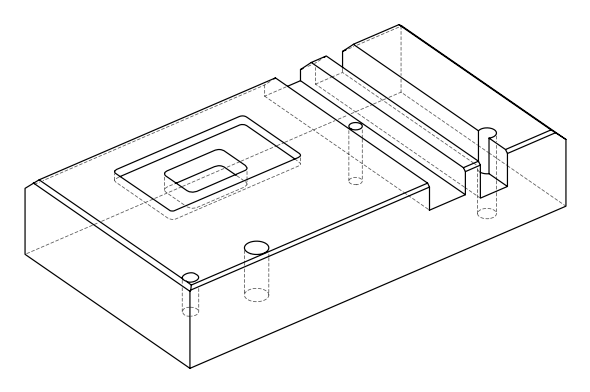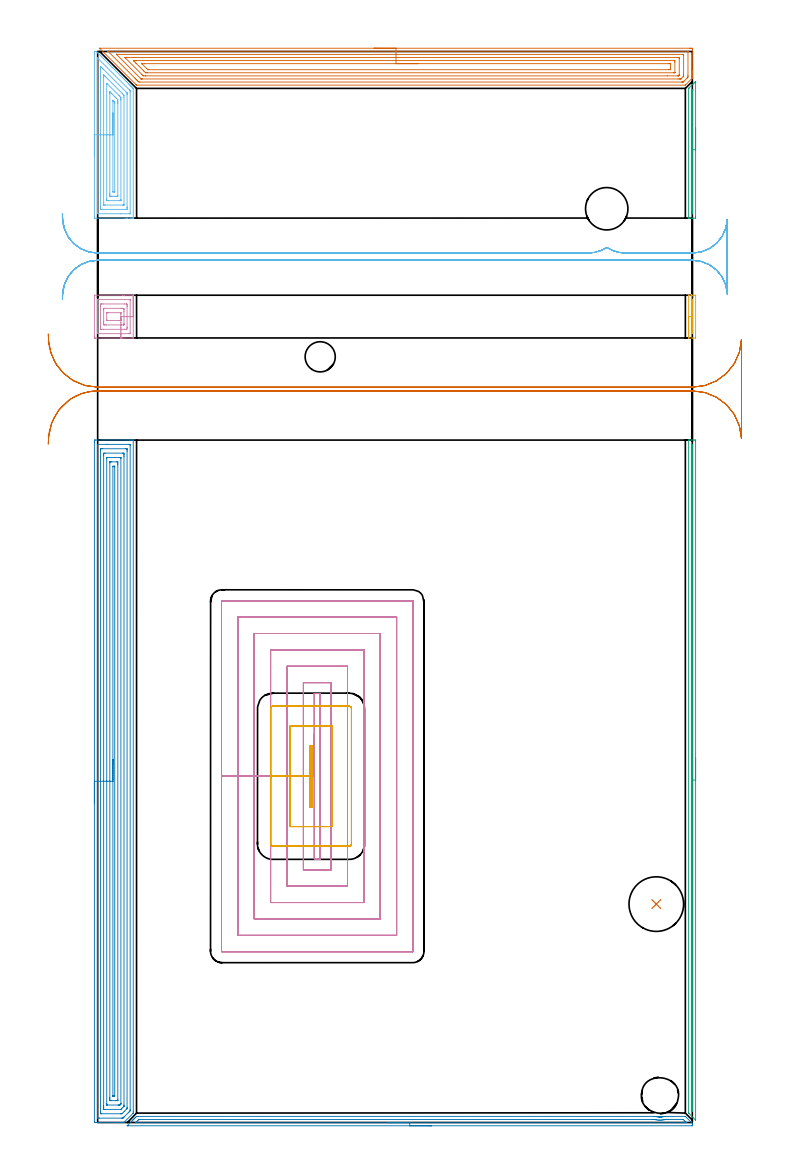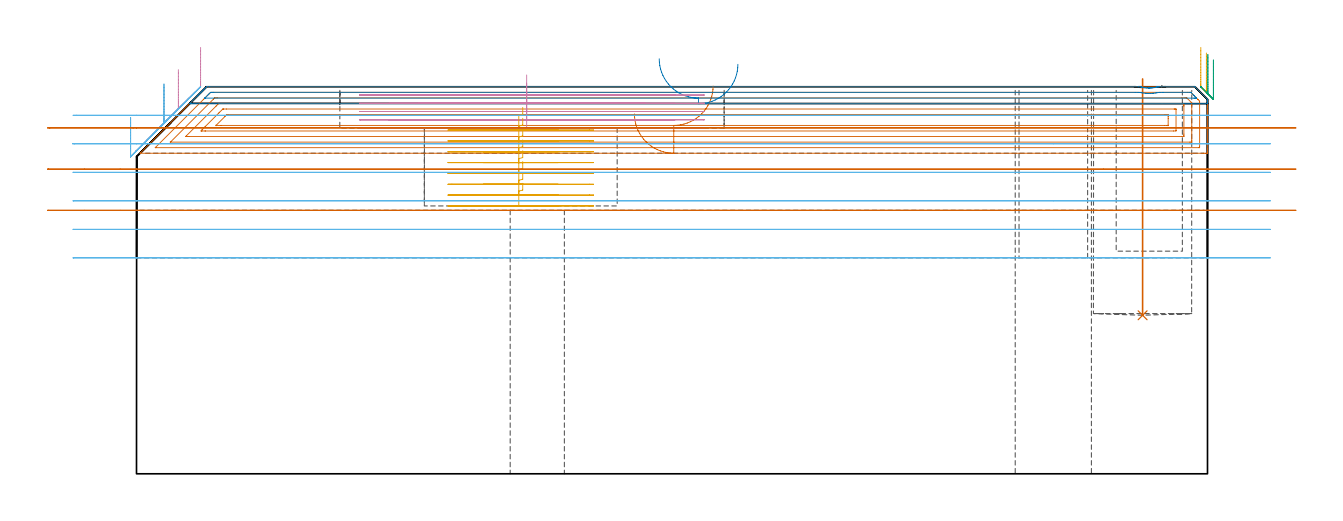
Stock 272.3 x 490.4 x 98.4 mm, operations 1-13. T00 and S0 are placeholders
(PLAN: 20 operations, 11 tool changes, 93.5 min)
(1 INDEXABLE_INSERT_DRILL_BLIND_HOLE_FROM_SOLID | STEP1POCKET | NXT0302_021 | 0.24 min | 28336 mm3)
(2 AREA_MILL | FG_CHAMFER_SURFACE | UGT0205_001 | 17.71 min | 50713 mm3)
(3 AREA_MILL_1 | FG_CHAMFER_SURFACE_1 | UGT0205_001 | 5.1 min | 1605 mm3)
(4 AREA_MILL_2 | FG_CHAMFER_SURFACE_2 | UGT0205_001 | 1.31 min | 5526 mm3)
(5 AREA_MILL_3 | FG_CHAMFER_SURFACE_3 | UGT0205_001 | 0.46 min | 125 mm3)
(6 AREA_MILL_4 | FG_CHAMFER_SURFACE_4 | UGT0205_001 | 4.07 min | 13271 mm3)
(7 AREA_MILL_5 | FG_CHAMFER_SURFACE_5 | UGT0205_001 | 12.98 min | 37179 mm3)
(8 AREA_MILL_6 | FG_CHAMFER_SURFACE_6 | UGT0205_001 | 4.26 min | 2343 mm3)
(9 AREA_MILL_7 | FG_CHAMFER_SURFACE_7 | UGT0205_001 | 1.12 min | 324 mm3)
(10 MILL_RECTANGULAR_POCKET | POCKET_RECTANGULAR_STRAIGHT | NXT0201_010 | Follow Part, ap 2.5, ae 75% | 23.22 min | 174874 mm3)
(11 MILL_RECTANGULAR_POCKET_1 | POCKET_RECTANGULAR_STRAIGHT_1 | NXT0201_011 | Follow Part, ap 3, ae 75% | 7.26 min | 73054 mm3)
(12 MILL_RECTANGULAR_SLOT | SLOT_RECTANGULAR | UGT0201_004 | Follow Part, ap 8, ae 75% | 8.27 min | 417073 mm3)
(13 MILL_RECTANGULAR_SLOT_1 | SLOT_RECTANGULAR_1 | UGT0201_009 | Follow Part, ap 11.25, ae 75% | 5 min | 396837 mm3)
(14 MILL_BLIND_HOLE_FROM_SOLID_MATERIAL | STEP1POCKET_1 | NXT0201_011 | Spiral | 0.98 min | 9282 mm3)
(15 SPOT_DRILL | STEP1HOLE | NXT0321_9005460120000 | 0.05 min | 99 mm3)
(16 SPOT_DRILL_1 | STEP1HOLE_1 | NXT0321_9005460120000 | 0.04 min | 10 mm3)
(17 DRILL_THROUGH_HOLE_INTO_CENTER | STEP1HOLE | UGT0301_515 | 0.42 min | 9560 mm3)
(18 DRILL_TO_ENLARGE_THROUGH_HOLE | STEP1HOLE | UGT0301_261 | 0.43 min | 15095 mm3)
(19 DRILL_THROUGH_HOLE_INTO_CENTER_1 | STEP1HOLE_1 | NXT0301_042 | 0.3 min | 2596 mm3)
(20 DRILL_TO_ENLARGE_THROUGH_HOLE_1 | STEP1HOLE_1 | NXT0301_103 | 0.3 min | 7545 mm3)
(TOOL NXT0302_021 | Index. Insert Drill 25mm [880-D2500L25-05] | D25 PA176 FL125 Z2)
(TOOL UGT0205_001 | Chamfer Mill 20 x 3 x 45 deg. | D20 FL50 Z2)
(TOOL NXT0201_010 | ENDMILL 10mm [2P460-1000-NA 1630] | D10 FL30 Z6)
(TOOL NXT0201_011 | ENDMILL 12mm [2P460-1200-NA 1630] | D12 FL38 Z6)
(TOOL UGT0201_004 | End Mill 32 mm | D32 FL53 Z6)
(TOOL UGT0201_009 | End Mill 45 mm | D45 FL63 Z6)
(TOOL NXT0321_9005460120000 | NC Spot Drill, 142deg, 12mm, Carbide, Uncoated | D12 PA142 FL30 Z2)
(TOOL UGT0301_515 | Carbide Drill 12.0 mm | D12 PA118 FL101 Z2)
(TOOL UGT0301_261 | Twist Drill 19.4 mm | D19.4 PA118 FL140 Z2)
(TOOL NXT0301_042 | Carbide Drill 7.1mm [860.1-0710-057A1-MM 2214] | D7.1 PA140 FL85 Z2)
(TOOL NXT0301_103 | Carbide Drill 13.8mm [860.1-1380-062A1-MM 2214] | D13.8 PA140 FL77 Z2)
(OP 1 INDEXABLE_INSERT_DRILL_BLIND_HOLE_FROM_SOLID)
G17 G21 G94 G90
T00 M6
G54
G17 G0 G90 X255.8 Y100. S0 M3
G43 Z108.4 H1
G94 G81 G98 Z40.3 F250. R100.4
G80
M5
M2
(OP 2 AREA_MILL)
G17 G21 G94 G90
T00 M6
G54
G17 G0 G90 X-1.5 Y146.25 S1061 M3
G43 Z108.4 H0
Z90.6
G94 G1 Y146.288 Z89.728 F250.
Y146.402 Z88.864
Y146.591 Z88.012
Y146.853 Z87.18
Y147.187 Z86.374
Y147.59 Z85.6
Y148.058 Z84.864
Y148.59 Z84.172
Y149.179 Z83.529
Y149.822 Z82.94
Y150.514 Z82.408
Y151.25 Z81.94
Y152.024 Z81.537
Y152.83 Z81.203
Y153.662 Z80.941
Y154.514 Z80.752
Y155.378 Z80.638
Y156.25 Z80.6
Y311.475
X-1.499 Y311.868 Z80.601
X-1.495 Y312.364 Z80.603
X-1.492 Y312.491 Z80.606
X-1.004 Y312.5 Z81.094
X13.15 Z95.245
X14.554 Z96.65
X14.919 Z97.014
X15.651 Z97.751
X15.89 Z97.99
X16.279 Y312.493 Z98.37
X16.297 Y312.491 Z98.388
X16.3 Y312.315 Z98.4
Y5.104
X16.294 Y4.305 Z98.392
X16.249 Y4.248 Z98.348
X12.103 Y0.103 Z94.202
X12. Y0.01 Z94.095
X11.9 Y0. Z93.999
X11.823 Z93.923
X11.228 Z93.327
X10.496 Z92.591
X9.246 Z91.343
X7.842 Z89.938
X-1.264 Y0.001 Z80.833
X-1.492 Y0.01 Z80.606
X-1.499 Y0.238 Z80.599
Y0.262
X-1.5 Y156.25 Z80.6
X-0.086 Z82.014
X-0.085 Y310.402 Z82.015
X-0.084 Y310.456 Z82.016
X-0.082 Y310.481 Z82.018
X-0.08 Y310.487 Z82.02
X-0.066 Y310.49 Z82.034
X0.351 Y310.498 Z82.451
X4.33 Y310.5 Z86.43
X14.035 Y310.499 Z96.135
X14.506 Y310.498 Z96.606
X14.759 Y310.49 Z96.859
X14.879 Y310.484 Z96.979
X14.885 Y310.114 Z96.985
Y310.079
Y5.998
X14.881 Y5.568 Z96.981
X14.879 Y5.358 Z96.979
X14.782 Y5.243 Z96.882
X14.651 Y5.104 Z96.751
X14.342 Y4.793 Z96.442
X14.035 Y4.484 Z96.135
X12.119 Y2.569 Z94.219
X11.971 Y2.421 Z94.071
X11.671 Y2.128 Z93.771
X11.573 Y2.034 Z93.673
X11.535 Y2.01 Z93.635
X11.485 Y2.006 Z93.585
X11.381 Y2.003 Z93.481
X10.912 Y2. Z93.012
X0.765 Y2.001 Z82.865
X0.294 Y2.002 Z82.394
X0.041 Y2.01 Z82.141
X-0.079 Y2.016 Z82.021
X-0.085 Y2.386 Z82.015
Y2.421
X-0.086 Y156.25 Z82.014
X1.328 Z83.428
X1.329 Y307.721 Z83.429
X1.331 Y308.291 Z83.431
X1.334 Y308.452 Z83.434
X1.335 Y308.484 Z83.435
X1.374 Y308.49 Z83.474
X1.445 Y308.497 Z83.545
X1.65 Y308.499 Z83.75
X2.327 Y308.5 Z84.427
X12.944 Y308.499 Z95.044
X13.15 Y308.495 Z95.25
X13.357 Y308.49 Z95.457
X13.465 Y308.476 Z95.565
X13.468 Y308.399 Z95.568
X13.469 Y308.291 Z95.569
X13.471 Y307.966 Z95.571
Y307.396
Y6.893
X13.47 Y6.569 Z95.57
X13.468 Y6.46 Z95.568
X13.465 Y6.378 Z95.565
X13.125 Y6.024 Z95.225
X12.265 Y5.164 Z94.365
X11.311 Y4.21 Z93.411
X11.145 Y4.048 Z93.245
X11.113 Y4.02 Z93.213
X11.097 Y4.01 Z93.197
X11.049 Y4.006 Z93.149
X10.911 Y4.002 Z93.011
X10.703 Y4. Z92.803
X10.496 Z92.596
X1.856 Y4.001 Z83.956
X1.65 Y4.005 Z83.75
X1.443 Y4.01 Z83.543
X1.335 Y4.024 Z83.435
X1.332 Y4.102 Z83.432
X1.33 Y4.21 Z83.43
X1.329 Y4.534 Z83.429
X1.328 Y5.104 Z83.428
Y156.25
X2.743 Z84.843
Y305.397
X2.744 Y305.607 Z84.844
X2.749 Y306.285 Z84.849
X2.763 Y306.49 Z84.863
X2.978 Y306.494 Z85.078
X3.419 Y306.5 Z85.519
X11.381 Z93.481
X11.823 Y306.494 Z93.923
X12.037 Y306.49 Z94.137
X12.05 Y306.37 Z94.15
X12.056 Y305.819 Z94.156
X12.057 Y305.607 Z94.157
Y304.924
Y7.998
X12.056 Y7.787 Z94.156
X12.05 Y7.446 Z94.15
X12.048 Y7.409 Z94.148
X12.026 Y7.382 Z94.126
X11.982 Y7.332 Z94.082
X11.907 Y7.255 Z94.007
X11.462 Y6.81 Z93.562
X11.017 Y6.366 Z93.117
X10.842 Y6.193 Z92.942
X10.701 Y6.058 Z92.801
X10.658 Y6.018 Z92.758
X10.606 Y6.01 Z92.706
X10.496 Y6. Z92.596
X3.419 Z85.519
X2.977 Y6.006 Z85.077
X2.763 Y6.01 Z84.863
X2.75 Y6.13 Z84.85
X2.744 Y6.681 Z84.844
X2.743 Y6.893 Z84.843
Y7.577
Y156.25
X4.157 Z86.257
Y303.967
X4.158 Y304.116 Z86.258
X4.162 Y304.412 Z86.262
X4.164 Y304.489 Z86.264
X4.178 Y304.492 Z86.278
X4.22 Y304.496 Z86.32
X4.304 Y304.499 Z86.404
X10.496 Z92.596
X10.592 Y304.497 Z92.692
X10.62 Y304.494 Z92.72
X10.63 Y304.492 Z92.73
X10.636 Y304.461 Z92.736
X10.639 Y304.264 Z92.739
X10.642 Y303.967 Z92.742
X10.643 Y8.681 Z92.743
X10.642 Y8.534 Z92.742
X10.639 Y8.484 Z92.739
X10.636 Y8.449 Z92.736
X10.62 Y8.43 Z92.72
X10.496 Y8.3 Z92.596
X10.239 Y8.047 Z92.339
X10.199 Y8.01 Z92.299
X10.117 Y8.007 Z92.217
X9.948 Y8.003 Z92.048
X9.612 Y8.001 Z91.712
X9.401 Y8. Z91.501
X4.304 Y8.001 Z86.404
X4.208 Y8.003 Z86.308
X4.18 Y8.006 Z86.28
X4.17 Y8.008 Z86.27
X4.164 Y8.039 Z86.264
X4.161 Y8.236 Z86.261
X4.158 Y8.533 Z86.258
X4.157 Y156.25 Z86.257
X5.571 Z87.671
Y302.03
X5.573 Y302.284 Z87.673
X5.575 Y302.41 Z87.675
X5.578 Y302.472 Z87.678
X5.582 Y302.491 Z87.682
X5.613 Y302.495 Z87.713
X6.073 Y302.499 Z88.173
X6.493 Y302.5 Z88.593
X8.727 Y302.499 Z90.827
X9.151 Y302.496 Z91.251
X9.219 Y302.49 Z91.319
X9.222 Y302.424 Z91.322
X9.226 Y302.03 Z91.326
X9.228 Y301.523 Z91.328
X9.229 Y301.136 Z91.329
Y10.47
X9.227 Y10.216 Z91.327
X9.225 Y10.09 Z91.325
X9.222 Y10.028 Z91.322
X9.218 Y10.009 Z91.318
X9.187 Y10.005 Z91.287
X8.727 Y10.001 Z90.827
X8.307 Y10. Z90.407
X6.073 Y10.001 Z88.173
X5.649 Y10.004 Z87.749
X5.581 Y10.01 Z87.681
X5.578 Y10.076 Z87.678
X5.574 Y10.47 Z87.674
X5.571 Y10.977 Z87.671
Y11.364
Y156.25
X6.985 Z89.085
X6.986 Y300.241 Z89.086
X6.992 Y300.45 Z89.092
X6.997 Y300.49 Z89.097
X7.059 Y300.495 Z89.159
X7.144 Y300.499 Z89.244
X7.722 Y300.5 Z89.822
X7.754 Y300.498 Z89.854
X7.785 Y300.493 Z89.885
X7.808 Y300.486 Z89.908
X7.81 Y300.449 Z89.91
X7.814 Y300.269 Z89.914
X7.815 Y300.241 Z89.915
X7.814 Y12.259 Z89.914
X7.808 Y12.05 Z89.908
X7.803 Y12.01 Z89.903
X7.741 Y12.005 Z89.841
X7.656 Y12.001 Z89.756
X7.078 Y12. Z89.178
X7.046 Y12.002 Z89.146
X7.015 Y12.007 Z89.115
X6.992 Y12.014 Z89.092
X6.99 Y12.051 Z89.09
X6.985 Y12.231 Z89.085
Y12.259
Y156.25
Y157.122 Z89.123
Y157.986 Z89.237
Y158.838 Z89.426
Y159.67 Z89.688
Y160.476 Z90.022
Y161.25 Z90.425
Y161.986 Z90.894
Y162.678 Z91.425
Y163.321 Z92.014
Y163.91 Z92.657
Y164.442 Z93.35
Y164.91 Z94.085
Y165.313 Z94.859
Y165.647 Z95.665
Y165.909 Z96.497
Y166.098 Z97.349
Y166.212 Z98.214
Y166.25 Z99.085
G0 Z108.4
M5
M2
(OP 3 AREA_MILL_1)
G17 G21 G94 G90
T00 M6
G54
G17 G0 G90 X273.8 Y166.8 S1061 M3
G43 Z108.4 H0
Z105.2
G94 G1 Y166.762 Z104.328 F250.
Y166.648 Z103.464
Y166.459 Z102.612
Y166.197 Z101.78
Y165.863 Z100.974
Y165.46 Z100.2
Y164.992 Z99.464
Y164.46 Z98.772
Y163.871 Z98.129
Y163.228 Z97.54
Y162.536 Z97.008
Y161.8 Z96.54
Y161.026 Z96.137
Y160.22 Z95.803
Y159.388 Z95.541
Y158.536 Z95.352
Y157.672 Z95.238
Y156.8 Z95.2
X273.799 Y1.278 Z95.199
Y1.202 Z95.198
X273.797 Y1.148 Z95.196
X273.793 Y1.13 Z95.198
X273.79 Y1.117 Z95.2
X273.739 Y1.158 Z95.254
X273.661 Y1.238 Z95.336
X273.621 Y1.278 Z95.376
X270.805 Y4.095 Z98.194
X270.641 Y4.261 Z98.354
X270.604 Y4.305 Z98.389
X270.6 Y4.406 Z98.4
Y312.322
X270.602 Y312.49 Z98.388
X270.715 Y312.496 Z98.278
X270.834 Y312.5 Z98.165
X271.073 Z97.926
X271.765 Z97.23
X272.981 Z96.016
X273.505 Y312.494 Z95.489
X273.793 Y312.49 Z95.202
X273.797 Y312.175 Z95.201
X273.799 Y311.876
X273.8 Y156.8 Z95.2
X272.386 Z96.614
X272.385 Y5.12 Z96.615
X272.384 Y5.03 Z96.616
X272.382 Y4.987 Z96.618
X272.38 Y4.982 Z96.62
X272.368 Y4.991 Z96.632
X272.06 Y5.3 Z96.94
X272.021 Y5.354 Z96.979
X272.018 Y5.401 Z96.982
X272.016 Y5.501 Z96.984
X272.015 Y5.701 Z96.985
X272.014 Y5.937 Z96.986
X272.015 Y309.832 Z96.985
X272.016 Y310.088 Z96.984
X272.021 Y310.468 Z96.979
X272.025 Y310.491 Z96.975
X272.041 Y310.494 Z96.959
X272.09 Y310.497 Z96.91
X272.235 Y310.499 Z96.765
X272.355 Y310.493 Z96.645
X272.378 Y310.49 Z96.622
X272.381 Y310.448 Z96.619
X272.384 Y310.346 Z96.616
X272.386 Y310.088 Z96.614
Y309.832
Y156.8
Y155.928 Z96.652
Y155.064 Z96.766
Y154.212 Z96.955
Y153.38 Z97.217
Y152.574 Z97.551
Y151.8 Z97.954
Y151.064 Z98.423
Y150.372 Z98.954
Y149.729 Z99.543
Y149.14 Z100.186
Y148.608 Z100.878
Y148.14 Z101.614
Y147.737 Z102.388
Y147.403 Z103.194
Y147.141 Z104.026
Y146.952 Z104.878
Y146.838 Z105.743
Y146.8 Z106.614
G0 Z108.4
M5
M2
(OP 4 AREA_MILL_2)
G17 G21 G94 G90
T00 M6
G54
G17 G0 G90 X16.3 Y379. S1061 M3
G43 Z108.4 H0
G94 G1 Y378.962 Z107.528 F250.
Y378.848 Z106.663
Y378.659 Z105.812
Y378.397 Z104.98
Y378.063 Z104.174
Y377.66 Z103.4
Y377.192 Z102.664
Y376.66 Z101.972
Y376.071 Z101.329
Y375.428 Z100.739
Y374.736 Z100.208
Y374. Z99.74
Y373.226 Z99.337
Y372.42 Z99.003
Y371.588 Z98.741
Y370.737 Z98.552
Y369.872 Z98.438
Y369. Z98.4
Y359.262
X16.295 Y359.21 Z98.393
X16.161 Y359.2 Z98.259
X12.141 Z94.24
X11.381 Z93.474
X-1.004 Y359.201 Z81.092
X-1.221 Y359.202 Z80.875
X-1.491 Y359.207 Z80.605
X-1.493 Y359.216 Z80.603
X-1.498 Y359.705 Z80.602
X-1.5 Y360.201 Z80.6
Y378.295
X-1.494 Y378.69 Z80.603
X-1.491 Y378.79 Z80.605
X-1.384 Y378.8 Z80.712
X11.381 Z93.474
X12.141 Z94.24
X12.265 Z94.364
X16.163 Y378.799 Z98.261
X16.295 Y378.79 Z98.393
X16.3 Y378.738 Z98.4
Y369.
X14.886 Z96.986
X14.885 Y361.475 Z96.985
X14.881 Y361.263 Z96.981
X14.879 Y361.219 Z96.979
X14.768 Y361.21 Z96.868
X14.585 Y361.204 Z96.685
X14.31 Y361.2 Z96.41
X0.009 Y361.201 Z82.109
X-0.03 Y361.202 Z82.07
X-0.069 Y361.208 Z82.031
X-0.079 Y361.212 Z82.021
X-0.082 Y361.226 Z82.018
X-0.084 Y361.269 Z82.016
X-0.086 Y361.442 Z82.014
X-0.085 Y376.525 Z82.015
X-0.081 Y376.737 Z82.019
X-0.079 Y376.781 Z82.021
X0.032 Y376.79 Z82.132
X0.215 Y376.796 Z82.315
X0.491 Y376.8 Z82.591
X14.791 Y376.799 Z96.891
X14.83 Y376.798 Z96.93
X14.869 Y376.792 Z96.969
X14.879 Y376.788 Z96.979
X14.882 Y376.774 Z96.982
X14.884 Y376.731 Z96.984
X14.886 Y376.558 Z96.986
Y369.
X13.472 Z95.572
X13.471 Y364.131 Z95.571
X13.469 Y363.812 Z95.569
X13.464 Y363.246 Z95.564
X13.192 Y363.204 Z95.292
X13.15 Y363.203 Z95.25
X12.311 Y363.2 Z94.411
X2.58 Z84.68
X1.694 Y363.202 Z83.794
X1.65 Y363.206 Z83.75
X1.335 Y363.246 Z83.435
X1.332 Y363.564 Z83.432
X1.329 Y364.131 Z83.429
Y364.453
Y373.869
X1.331 Y374.188 Z83.431
X1.336 Y374.754 Z83.436
X1.609 Y374.796 Z83.709
X1.65 Y374.797 Z83.75
X2.489 Y374.8 Z84.589
X12.22 Z94.32
X13.107 Y374.798 Z95.207
X13.15 Y374.794 Z95.25
X13.464 Y374.754 Z95.564
X13.468 Y374.436 Z95.568
X13.471 Y373.869 Z95.571
Y373.548
X13.472 Y369. Z95.572
X12.057 Z94.157
Y365.902
X12.052 Y365.23 Z94.152
X12.051 Y365.212 Z94.151
X12.037 Y365.208 Z94.137
X11.994 Y365.204 Z94.094
X11.907 Y365.201 Z94.007
X4.12 Y365.2 Z86.22
X3.419 Y365.202 Z85.519
X3.232 Y365.204 Z85.332
X2.75 Y365.223 Z84.85
X2.745 Y365.691 Z84.845
X2.744 Y365.902 Z84.844
X2.743 Y366.579 Z84.843
Y372.098
X2.748 Y372.77 Z84.848
X2.749 Y372.788 Z84.849
X2.763 Y372.792 Z84.863
X2.806 Y372.796 Z84.906
X2.893 Y372.799 Z84.993
X10.68 Y372.8 Z92.78
X11.381 Y372.798 Z93.481
X11.568 Y372.796 Z93.668
X12.05 Y372.777 Z94.15
X12.055 Y372.309 Z94.155
X12.056 Y372.098 Z94.156
X12.057 Y371.422 Z94.157
Y369.
X10.643 Z92.743
Y367.672
Y367.525
X10.641 Y367.378 Z92.741
X10.639 Y367.281 Z92.739
X10.636 Y367.211 Z92.736
X10.613 Y367.209 Z92.713
X10.496 Y367.205 Z92.596
X10.083 Y367.201 Z92.183
X4.236 Z86.336
X4.195 Y367.202 Z86.295
X4.173 Y367.206 Z86.273
X4.166 Y367.208 Z86.266
X4.164 Y367.232 Z86.264
X4.159 Y367.525 Z86.259
X4.157 Y367.672 Z86.257
Y370.475
X4.159 Y370.622 Z86.259
X4.161 Y370.72 Z86.261
X4.164 Y370.789 Z86.264
X4.187 Y370.791 Z86.287
X4.304 Y370.795 Z86.404
X4.717 Y370.799 Z86.817
X10.564 Z92.664
X10.605 Y370.798 Z92.705
X10.627 Y370.794 Z92.727
X10.634 Y370.792 Z92.734
X10.636 Y370.768 Z92.736
X10.641 Y370.475 Z92.741
X10.643 Y370.328 Z92.743
Y370.181
Y369.
Y368.128 Z92.781
Y367.264 Z92.895
Y366.412 Z93.084
Y365.58 Z93.346
Y364.774 Z93.68
Y364. Z94.083
Y363.264 Z94.552
Y362.572 Z95.083
Y361.929 Z95.672
Y361.34 Z96.315
Y360.808 Z97.007
Y360.34 Z97.743
Y359.937 Z98.517
Y359.603 Z99.323
Y359.341 Z100.155
Y359.152 Z101.007
Y359.038 Z101.871
Y359. Z102.743
G0 Z108.4
M5
M2
(OP 5 AREA_MILL_3)
G17 G21 G94 G90
T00 M6
G54
G17 G0 G90 X270.6 Y359. S1061 M3
G43 Z108.4 H0
G94 G1 Y359.038 Z107.528 F250.
Y359.152 Z106.663
Y359.341 Z105.812
Y359.603 Z104.98
Y359.937 Z104.174
Y360.34 Z103.4
Y360.808 Z102.664
Y361.34 Z101.972
Y361.929 Z101.329
Y362.572 Z100.739
Y363.264 Z100.208
Y364. Z99.74
Y364.774 Z99.337
Y365.58 Z99.003
Y366.412 Z98.741
Y367.264 Z98.552
Y368.128 Z98.438
Y369. Z98.4
Y378.738
X270.598 Y378.783 Z98.397
X270.599 Y378.797 Z98.395
X270.6 Y378.798 Z98.394
X270.626 Y378.8 Z98.368
X270.683 Z98.315
X273.627 Z95.371
X273.792 Y378.798 Z95.206
X273.8 Y378.738 Z95.2
Y359.555
X273.795 Y359.262 Z95.205
X273.792 Y359.202 Z95.206
X272.391 Y359.2 Z96.608
X270.682 Z98.316
X270.604 Y359.21 Z98.391
X270.6 Y359.262 Z98.4
Y369.
X272.014 Z96.986
X272.015 Y376.27 Z96.985
X272.018 Y376.525 Z96.982
X272.021 Y376.713 Z96.979
X272.026 Y376.79 Z96.974
X272.065 Y376.792 Z96.935
X272.367 Y376.797 Z96.633
X272.375 Y376.79 Z96.625
X272.379 Y376.785 Z96.621
X272.383 Y376.525 Z96.617
X272.385 Y376.271 Z96.615
X272.386 Y375.893 Z96.614
X272.385 Y361.729 Z96.615
X272.384 Y361.475 Z96.616
X272.382 Y361.367 Z96.618
X272.379 Y361.246 Z96.621
X272.062 Y361.205 Z96.938
X272.033 Y361.202 Z96.967
X272.025 Y361.21 Z96.975
X272.021 Y361.215 Z96.979
X272.017 Y361.475 Z96.983
X272.015 Y361.853 Z96.985
X272.014 Y362.107 Z96.986
Y369.
Y369.872 Z97.024
Y370.736 Z97.138
Y371.588 Z97.326
Y372.42 Z97.589
Y373.226 Z97.923
Y374. Z98.326
Y374.736 Z98.794
Y375.428 Z99.325
Y376.071 Z99.915
Y376.66 Z100.558
Y377.191 Z101.25
Y377.66 Z101.986
Y378.063 Z102.76
Y378.397 Z103.566
Y378.659 Z104.398
Y378.848 Z105.249
Y378.962 Z106.114
Y379. Z106.986
G0 Z108.4
M5
M2
(OP 6 AREA_MILL_4)
G17 G21 G94 G90
T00 M6
G54
G17 G0 G90 X-1.5 Y442.25 S1061 M3
G43 Z108.4 H0
Z90.6
G94 G1 Y442.288 Z89.728 F250.
Y442.402 Z88.864
Y442.591 Z88.012
Y442.853 Z87.18
Y443.187 Z86.374
Y443.59 Z85.6
Y444.058 Z84.864
Y444.59 Z84.172
Y445.179 Z83.529
Y445.822 Z82.94
Y446.514 Z82.408
Y447.25 Z81.94
Y448.024 Z81.537
Y448.83 Z81.203
Y449.662 Z80.941
Y450.514 Z80.752
Y451.378 Z80.638
Y452.25 Z80.6
Y490.226
X-1.498 Y490.292 Z80.603
X-1.491 Y490.4 Z80.606
X-0.611 Y490.399 Z81.487
X-0.575 Y490.375 Z81.525
X0.175 Y489.626 Z82.272
X13.219 Y476.581 Z95.319
X13.592 Y476.209 Z95.689
X14.078 Y475.722 Z96.178
X14.319 Y475.482 Z96.416
X14.477 Y475.325 Z96.572
X14.632 Y475.169 Z96.73
X14.765 Y475.036 Z96.863
X14.919 Y474.883 Z97.015
X15.07 Y474.731 Z97.168
X15.212 Y474.589 Z97.31
X15.362 Y474.441 Z97.457
X15.508 Y474.293 Z97.606
X15.659 Y474.142 Z97.757
X15.804 Y473.998 Z97.9
X15.946 Y473.855 Z98.044
X16.106 Y473.695 Z98.204
X16.246 Y473.556 Z98.342
X16.266 Y473.533 Z98.362
X16.296 Y473.495 Z98.39
X16.3 Y473.249 Z98.4
Y414.274
X16.297 Y414.11 Z98.388
X16.28 Y414.108 Z98.371
X15.914 Y414.1 Z98.013
X15.608 Z97.708
X14.919 Z97.014
X13.69 Z95.787
X13.15 Z95.245
X12.536 Z94.631
X-1.275 Y414.101 Z80.822
X-1.492 Y414.11 Z80.606
X-1.499 Y414.327 Z80.599
Y414.358
X-1.5 Y452.25 Z80.6
X-0.086 Z82.014
Y487.099
X-0.084 Y487.285 Z82.016
X-0.082 Y487.377 Z82.018
X-0.08 Y487.41 Z82.02
X-0.06 Y487.398 Z82.04
X0.031 Y487.312 Z82.131
X0.251 Y487.099 Z82.351
X14.548 Y472.802 Z96.648
X14.721 Y472.625 Z96.821
X14.857 Y472.481 Z96.957
X14.879 Y472.448 Z96.979
X14.882 Y472.425 Z96.982
X14.884 Y472.372 Z96.984
X14.886 Y471.942 Z96.986
X14.885 Y416.293 Z96.985
X14.884 Y416.186 Z96.984
X14.882 Y416.133 Z96.982
X14.88 Y416.114 Z96.98
X14.842 Y416.11 Z96.942
X14.437 Y416.102 Z96.537
X10.679 Y416.1 Z92.779
X0.284 Y416.101 Z82.384
X0.039 Y416.106 Z82.139
X-0.075 Y416.11 Z82.025
X-0.085 Y416.473 Z82.015
Y416.508
X-0.086 Y452.25 Z82.014
X1.328 Z83.428
X1.329 Y482.631 Z83.429
X1.33 Y482.954 Z83.43
X1.334 Y483.524 Z83.434
X1.335 Y483.544 Z83.435
X1.367 Y483.524 Z83.467
X1.65 Y483.248 Z83.75
X2.27 Y482.631 Z84.37
X2.535 Y482.366 Z84.635
X13.15 Y471.75 Z95.25
X13.331 Y471.566 Z95.431
X13.422 Y471.471 Z95.522
X13.463 Y471.425 Z95.563
X13.465 Y471.339 Z95.565
X13.469 Y471.015 Z95.569
X13.471 Y470.69 Z95.571
Y419.189
Y418.865
X13.467 Y418.295 Z95.567
X13.465 Y418.135 Z95.565
X13.455 Y418.11 Z95.555
X13.407 Y418.105 Z95.507
X13.342 Y418.101 Z95.442
X1.843 Y418.1 Z83.943
X1.65 Y418.102 Z83.75
X1.457 Y418.106 Z83.557
X1.335 Y418.11 Z83.435
X1.332 Y418.187 Z83.432
X1.331 Y418.295 Z83.431
X1.329 Y418.619 Z83.429
X1.328 Y452.25 Z83.428
X2.743 Z84.843
Y479.057
X2.745 Y479.602 Z84.845
X2.746 Y479.658 Z84.846
X2.748 Y479.684 Z84.848
X2.779 Y479.66 Z84.879
X2.982 Y479.463 Z85.082
X3.395 Y479.057 Z85.495
X11.381 Y471.069 Z93.481
X11.434 Y471.015 Z93.534
X12.05 Y470.338 Z94.15
X12.053 Y470.121 Z94.153
X12.057 Y469.438 Z94.157
Y420.293
X12.056 Y420.195 Z94.156
X12.053 Y420.136 Z94.153
X12.051 Y420.111 Z94.151
X12.03 Y420.109 Z94.13
X11.814 Y420.103 Z93.914
X11.381 Y420.1 Z93.481
X3.419 Z85.519
X2.982 Y420.103 Z85.082
X2.772 Y420.107 Z84.872
X2.751 Y420.11 Z84.851
X2.748 Y420.124 Z84.848
X2.745 Y420.162 Z84.845
X2.743 Y420.218 Z84.843
Y452.25
X4.157 Z86.257
Y475.63
X4.16 Y475.779 Z86.26
X4.162 Y475.819 Z86.262
X4.163 Y475.826 Z86.263
X4.174 Y475.819 Z86.274
X4.232 Y475.767 Z86.332
X4.304 Y475.698 Z86.404
X9.88 Y470.121 Z91.98
X10.496 Y469.495 Z92.596
X10.626 Y469.36 Z92.726
X10.636 Y469.227 Z92.736
X10.639 Y469.083 Z92.739
X10.643 Y468.334 Z92.743
Y468.186
Y422.615
X10.641 Y422.466 Z92.741
X10.636 Y422.17 Z92.736
X10.633 Y422.109 Z92.733
X10.619 Y422.106 Z92.719
X10.578 Y422.103 Z92.678
X10.496 Y422.101 Z92.596
X10.268 Y422.1 Z92.368
X4.959 Y422.101 Z87.059
X4.304 Y422.108 Z86.404
X4.211 Y422.11 Z86.311
X4.164 Y422.127 Z86.264
X4.157 Y422.763 Z86.257
Y452.25
X5.571 Z87.671
X5.572 Y471.015 Z87.672
X5.574 Y471.519 Z87.674
X5.578 Y471.908 Z87.678
X5.581 Y471.96 Z87.681
X5.639 Y471.908 Z87.739
X6.073 Y471.478 Z88.173
X6.538 Y471.015 Z88.638
X7.842 Y469.71 Z89.942
X8.325 Y469.227 Z90.425
X8.727 Y468.823 Z90.827
X9.211 Y468.334 Z91.311
X9.222 Y467.834 Z91.322
X9.226 Y467.44 Z91.326
X9.229 Y466.934 Z91.329
Y466.547
X9.228 Y424.55 Z91.328
X9.227 Y424.296 Z91.327
X9.224 Y424.17 Z91.324
X9.222 Y424.116 Z91.322
X9.164 Y424.108 Z91.264
X8.727 Y424.103 Z90.827
X8.287 Y424.1 Z90.387
X7.842 Z89.942
X6.518 Z88.618
X6.073 Y424.101 Z88.173
X5.63 Y424.104 Z87.73
X5.581 Y424.11 Z87.681
X5.578 Y424.156 Z87.678
X5.574 Y424.55 Z87.674
X5.571 Y425.057 Z87.671
Y425.443
Y452.25
X6.985 Z89.085
Y467.44
X6.988 Y467.853 Z89.088
X6.991 Y468.059 Z89.091
X6.992 Y468.094 Z89.092
X7.022 Y468.069 Z89.122
X7.086 Y468.009 Z89.186
X7.659 Y467.44 Z89.759
X7.752 Y467.34 Z89.852
X7.808 Y467.277 Z89.908
X7.809 Y467.228 Z89.909
X7.812 Y467.017 Z89.912
X7.815 Y466.594 Z89.915
X7.814 Y426.337 Z89.914
X7.809 Y426.129 Z89.909
X7.808 Y426.111 Z89.908
X7.775 Y426.107 Z89.875
X7.713 Y426.103 Z89.813
X7.635 Y426.101 Z89.735
X7.517 Y426.1 Z89.617
X7.045 Y426.102 Z89.145
X7.022 Y426.105 Z89.122
X7. Y426.109 Z89.1
X6.992 Y426.135 Z89.092
X6.986 Y426.308 Z89.086
X6.985 Y426.337 Z89.085
Y452.25
Y453.122 Z89.123
Y453.986 Z89.237
Y454.838 Z89.426
Y455.67 Z89.688
Y456.476 Z90.022
Y457.25 Z90.425
Y457.986 Z90.894
Y458.678 Z91.425
Y459.321 Z92.014
Y459.91 Z92.657
Y460.442 Z93.35
Y460.91 Z94.085
Y461.313 Z94.859
Y461.647 Z95.665
Y461.909 Z96.497
Y462.098 Z97.349
Y462.212 Z98.214
Y462.25 Z99.085
G0 Z108.4
M5
M2
(OP 7 AREA_MILL_5)
G17 G21 G94 G90
T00 M6
G54
G17 G0 G90 X126.6 Y491.9 S1061 M3
G43 Z108.4 H0
Z91.5
G94 G1 X126.638 Z90.628 F250.
X126.752 Z89.764
X126.941 Z88.912
X127.203 Z88.08
X127.537 Z87.274
X127.94 Z86.5
X128.408 Z85.764
X128.94 Z85.072
X129.529 Z84.429
X130.172 Z83.84
X130.864 Z83.308
X131.6 Z82.84
X132.374 Z82.437
X133.18 Z82.103
X134.012 Z81.841
X134.864 Z81.652
X135.728 Z81.538
X136.6 Z81.5
X271.209
X271.704 Y491.899 Z81.501
X272.194 Y491.894 Z81.503
X272.291 Y491.891 Z81.506
X272.296 Y491.409 Z81.988
X272.3 Y490.818 Z82.579
Y481.681 Z91.713
Y481.095 Z92.302
Y480.797 Z92.599
Y480.21 Z93.186
Y479.913 Z93.483
Y479.317 Z94.082
Y478.286 Z95.113
X272.29 Y478.201 Z95.198
X272.287 Y478.187 Z95.212
X269.172 Y475.071 Z98.326
X269.115 Y475.017 Z98.378
X269.095 Y475.005 Z98.39
X269.029 Y475. Z98.4
X17.994
X17.805 Y475.004 Z98.389
X17.778 Y475.024 Z98.37
X17.715 Y475.083 Z98.313
X17.548 Y475.252 Z98.147
X1.05 Y491.75 Z81.648
X0.955 Y491.851 Z81.547
X0.918 Y491.893 Z81.505
X1.026 Y491.899 Z81.501
X1.05 Y491.9 Z81.5
X136.6
Y490.486 Z82.914
X270.141 Y490.485 Z82.915
X270.232 Y490.484 Z82.916
X270.276 Y490.481 Z82.919
X270.29 Y490.479 Z82.921
X270.292 Y490.465 Z82.935
X270.296 Y490.369 Z83.031
X270.3 Y490.148 Z83.252
Y479.537 Z93.863
X270.297 Y479.029 Z94.371
X270.294 Y478.658 Z94.742
X269.921 Y478.271 Z95.129
X269.857 Y478.207 Z95.193
X268.525 Y476.875 Z96.525
X268.137 Y476.491 Z96.909
X268.076 Y476.437 Z96.963
X268.041 Y476.421 Z96.979
X267.991 Y476.419 Z96.981
X267.885 Y476.416 Z96.984
X267.672 Y476.415 Z96.985
X267.245 Y476.414 Z96.986
X19.292 Y476.415 Z96.985
X18.871 Y476.421 Z96.979
X18.44 Y476.821 Z96.579
X17.993 Y477.26 Z96.14
X17.548 Y477.702 Z95.698
X17.105 Y478.144 Z95.256
X4.874 Y490.376 Z83.024
X4.805 Y490.446 Z82.954
X4.778 Y490.477 Z82.923
X4.775 Y490.482 Z82.918
X4.776 Y490.483 Z82.917
X4.797 Y490.485 Z82.915
X4.886 Y490.486 Z82.914
X5.063
X136.6
Y489.072 Z84.328
X267.819 Y489.071 Z84.329
X268.137 Y489.07 Z84.33
X268.243 Y489.067 Z84.333
X268.278 Y489.065 Z84.335
X268.29 Y489.06 Z84.34
X268.293 Y489.025 Z84.375
X268.297 Y488.917 Z84.483
X268.299 Y488.756 Z84.644
X268.3 Y488.594 Z84.806
Y479.751 Z93.649
X268.297 Y479.39 Z94.01
X268.293 Y479.209 Z94.191
X268.29 Y479.121 Z94.279
X268.22 Y479.029 Z94.371
X268.182 Y478.984 Z94.416
X268.137 Y478.937 Z94.463
X267.245 Y478.045 Z95.355
X267.082 Y477.889 Z95.511
X267.025 Y477.836 Z95.564
X266.958 Y477.834 Z95.566
X266.67 Y477.83 Z95.57
X266.353 Y477.829 Z95.571
X265.78 Y477.828 Z95.572
X20.541 Y477.829 Z95.571
X20.223 Y477.831 Z95.569
X19.906 Y477.836 Z95.564
X19.872 Y477.839 Z95.561
X19.851 Y477.856 Z95.544
X19.806 Y477.896 Z95.504
X19.721 Y477.978 Z95.422
X19.555 Y478.144 Z95.256
X8.63 Y489.069 Z84.331
Y489.071 Z84.329
X136.6 Y489.072 Z84.328
Y487.657 Z85.743
X265.678
X266.204 Y487.653 Z85.747
X266.26 Y487.651 Z85.749
X266.29 Y487.647 Z85.753
X266.292 Y487.606 Z85.794
X266.296 Y487.418 Z85.982
X266.3 Y487.04 Z86.36
Y479.913 Z93.487
X266.297 Y479.705 Z93.695
X266.294 Y479.601 Z93.799
X266.29 Y479.551 Z93.849
X266.259 Y479.517 Z93.883
X266.063 Y479.316 Z94.084
X266.021 Y479.277 Z94.123
X265.998 Y479.258 Z94.142
X265.967 Y479.25 Z94.15
X265.799 Y479.247 Z94.153
X265.462 Y479.244 Z94.156
X260.79 Y479.243 Z94.157
X22.007
X21.789 Y479.244 Z94.156
X21.115 Y479.25 Z94.15
X20.899 Y479.261 Z94.139
X20.678 Y479.478 Z93.922
X20.236 Y479.913 Z93.487
X12.734 Y487.415 Z85.985
X12.561 Y487.591 Z85.809
X12.521 Y487.636 Z85.764
X12.509 Y487.652 Z85.748
X12.512 Y487.653 Z85.747
X12.57 Y487.654 Z85.746
X13.089 Y487.657 Z85.743
X13.305
X136.6
Y486.243 Z87.157
X263.678
X264.282 Y486.236 Z87.164
X264.29 Y486.19 Z87.21
X264.293 Y486.103 Z87.297
X264.3 Y485.487 Z87.913
X264.299 Y480.797 Z92.603
X264.297 Y480.72 Z92.68
X264.294 Y480.682 Z92.718
X264.291 Y480.668 Z92.732
X264.243 Y480.664 Z92.736
X263.961 Y480.659 Z92.741
X263.819 Y480.657 Z92.743
X22.899
X22.146 Y480.659 Z92.741
X22.007 Y480.662 Z92.738
X21.964 Y480.664 Z92.736
X21.911 Y480.699 Z92.701
X21.809 Y480.797 Z92.603
X21.115 Y481.483 Z91.917
X20.917 Y481.681 Z91.719
X17.548 Y485.05 Z88.35
X17.38 Y485.219 Z88.181
X16.656 Y485.945 Z87.455
X16.507 Y486.103 Z87.297
X16.391 Y486.237 Z87.163
X16.518 Y486.24 Z87.16
X16.656 Y486.242 Z87.158
X17.407 Y486.243 Z87.157
X17.548
X136.6
Y484.829 Z88.571
X261.396
X261.895 Y484.828 Z88.572
X262.291 Y484.826 Z88.574
X262.293 Y484.824 Z88.576
X262.298 Y484.818 Z88.582
X262.3 Y483.048 Z90.352
Y482.566 Z90.834
X262.298 Y482.165 Z91.235
X262.294 Y482.107 Z91.293
X262.29 Y482.078 Z91.322
X262.268 Y482.076 Z91.324
X262.144 Y482.074 Z91.326
X261.895 Y482.072 Z91.328
X261.502 Y482.071 Z91.329
X23.397
X23.148 Y482.073 Z91.327
X23.024 Y482.076 Z91.324
X22.996 Y482.078 Z91.322
X22.966 Y482.094 Z91.306
X22.899 Y482.154 Z91.246
X22.483 Y482.566 Z90.834
X20.223 Y484.825 Z88.575
Y484.827 Z88.573
X21.508 Y484.829 Z88.571
X136.6
X137.472 Z88.609
X138.336 Z88.723
X139.188 Z88.912
X140.02 Z89.174
X140.826 Z89.508
X141.6 Z89.911
X142.336 Z90.38
X143.028 Z90.911
X143.671 Z91.5
X144.26 Z92.143
X144.792 Z92.835
X145.26 Z93.571
X145.663 Z94.345
X145.997 Z95.151
X146.259 Z95.983
X146.448 Z96.835
X146.562 Z97.7
X146.6 Z98.571
G0 Z108.4
M5
M2
(OP 8 AREA_MILL_6)
G17 G21 G94 G90
T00 M6
G54
G17 G0 G90 X152.9 Y-1.5 S1061 M3
G43 Z108.4 H0
Z104.1
G94 G1 X152.862 Z103.228 F250.
X152.748 Z102.364
X152.559 Z101.512
X152.297 Z100.68
X151.963 Z99.874
X151.56 Z99.1
X151.092 Z98.364
X150.56 Z97.672
X149.971 Z97.029
X149.328 Z96.44
X148.636 Z95.908
X147.9 Z95.44
X147.126 Z95.037
X146.32 Z94.703
X145.488 Z94.441
X144.636 Z94.252
X143.772 Z94.138
X142.9 Z94.1
X14.042
X13.683 Y-1.499 Z94.101
X13.507 Y-1.497 Z94.103
X13.505 Y-1.495 Z94.105
X14.578 Y-0.422 Z95.177
X15.357 Y0.358 Z95.956
X15.472 Y0.474 Z96.07
X15.649 Y0.65 Z96.248
X15.919 Y0.92 Z96.518
X16.086 Y1.089 Z96.683
X16.25 Y1.251 Z96.849
X16.366 Y1.367 Z96.965
X16.525 Y1.527 Z97.122
X16.681 Y1.682 Z97.28
X16.813 Y1.814 Z97.412
X16.964 Y1.966 Z97.561
X17.111 Y2.112 Z97.71
X17.26 Y2.261 Z97.859
X17.403 Y2.405 Z98.001
X17.707 Y2.706 Z98.304
X17.798 Y2.794 Z98.392
X18.602 Y2.8 Z98.4
X254.794 Y2.79 Z98.39
X255.287 Y2.792 Z98.38
X255.494 Y2.748 Z98.343
X255.573 Y2.73 Z98.328
X255.754 Y2.693 Z98.292
X255.939 Y2.655 Z98.254
X256.387 Y2.581 Z98.181
X256.724 Y2.548 Z98.141
X256.847 Y2.535 Z98.128
X257.209 Y2.515 Z98.109
X257.281 Y2.511 Z98.105
X257.362 Y2.512 Z98.104
X257.409 Y2.511 Z98.105
X257.506 Z98.103
X257.568 Z98.104
X257.596 Y2.512 Z98.103
X257.728 Y2.511 Z98.105
X257.792 Y2.515 Z98.109
X258.084 Y2.532 Z98.124
X258.174 Y2.535 Z98.132
X258.186 Y2.536 Z98.134
X258.256 Y2.544 Z98.141
X258.622 Y2.585 Z98.181
X259.068 Y2.658 Z98.253
X259.15 Y2.675 Z98.27
X259.261 Y2.696 Z98.295
X259.269 Y2.697 Z98.297
X259.299 Y2.704 Z98.302
X259.356 Y2.717 Z98.312
X259.511 Y2.75 Z98.343
X259.72 Y2.791 Z98.381
X259.734 Z98.382
X259.809 Y2.793 Z98.386
X259.983 Y2.79 Z98.39
X268.987 Y2.8 Z98.4
X269.095 Y2.796 Z98.389
X269.178 Y2.724 Z98.32
X272.128 Y-0.227 Z95.372
X272.296 Y-0.392 Z95.2
X272.299 Y-0.406 Z95.186
X272.3 Y-0.587 Z95.013
Y-1.026 Z94.574
Y-1.264 Z94.336
X272.29 Y-1.493 Z94.105
X272.24 Y-1.5 Z94.1
X142.9
Y-0.086 Z95.514
X17.563 Y-0.085 Z95.515
X17.448 Y-0.084 Z95.516
X17.391 Y-0.081 Z95.519
X17.381 Y-0.078 Z95.522
X17.382 Y-0.075 Z95.525
X17.464 Y0.012 Z95.612
X18.1 Y0.65 Z96.25
X18.348 Y0.898 Z96.498
X18.602 Y1.15 Z96.75
X18.797 Y1.336 Z96.936
X18.845 Y1.379 Z96.979
X18.934 Y1.381 Z96.981
X19.121 Y1.384 Z96.984
X19.496 Y1.385 Z96.985
X19.64 Y1.386 Z96.986
X253.94 Y1.376 Z96.976
X254.679 Y1.373 Z96.973
X254.839 Y1.37 Z96.97
X255.022 Y1.363 Z96.963
X255.228 Y1.327 Z96.927
X255.573 Y1.269 Z96.869
X255.889 Y1.218 Z96.818
X256.468 Y1.149 Z96.749
X256.885 Y1.118 Z96.718
X257.362 Y1.101 Z96.701
X257.796 Y1.102 Z96.702
X258.256 Y1.126 Z96.726
X258.631 Y1.16 Z96.76
X259.15 Y1.225 Z96.825
X259.416 Y1.267 Z96.867
X260.045 Y1.369 Z96.969
X260.203 Y1.372 Z96.972
X260.939 Y1.377 Z96.977
X261.092
X267.906 Y1.384 Z96.984
X267.999 Y1.382 Z96.982
X268.044 Y1.378 Z96.978
X268.064 Y1.375 Z96.975
X268.093 Y1.352 Z96.952
X268.8 Y0.65 Z96.25
X268.987 Y0.463 Z96.063
X269.494 Y-0.054 Z95.546
X269.516 Y-0.077 Z95.523
X269.501 Y-0.079 Z95.521
X269.429 Y-0.083 Z95.517
X269.282 Y-0.085 Z95.515
X268.987 Y-0.086 Z95.514
X268.843
X142.9
X142.028 Z95.552
X141.164 Z95.666
X140.312 Z95.855
X139.48 Z96.117
X138.674 Z96.451
X137.9 Z96.854
X137.164 Z97.323
X136.472 Z97.854
X135.829 Z98.443
X135.24 Z99.086
X134.708 Z99.778
X134.24 Z100.514
X133.837 Z101.288
X133.503 Z102.094
X133.241 Z102.926
X133.052 Z103.778
X132.938 Z104.643
X132.9 Z105.514
G0 Z108.4
M5
M2
(OP 9 AREA_MILL_7)
G17 G21 G94 G90
T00 M6
G54
G17 G0 G90 X273.8 Y455.4 S1061 M3
G43 Z108.4 H0
Z105.2
G94 G1 Y455.362 Z104.328 F250.
Y455.248 Z103.464
Y455.059 Z102.612
Y454.797 Z101.78
Y454.463 Z100.974
Y454.06 Z100.2
Y453.592 Z99.464
Y453.06 Z98.772
Y452.471 Z98.129
Y451.828 Z97.54
Y451.136 Z97.008
Y450.4 Z96.54
Y449.626 Z96.137
Y448.82 Z95.803
Y447.988 Z95.541
Y447.136 Z95.352
Y446.272 Z95.238
Y445.4 Z95.2
Y414.678
X273.798 Y414.382 Z95.202
X273.792 Y414.103 Z95.206
X273.764 Y414.1 Z95.233
X272.635 Z96.361
X272.116 Z96.883
X270.776 Z98.223
X270.696 Z98.296
X270.687 Y414.101 Z98.305
X270.603 Y414.11 Z98.388
X270.6 Y414.233 Z98.4
X270.603 Y473.456 Z98.396
X270.605 Y473.468 Z98.394
X270.614 Y473.507 Z98.383
X270.619 Y473.519 Z98.378
X270.683 Y473.584 Z98.315
X270.698 Y473.598 Z98.301
X272.635 Y475.537 Z96.361
X272.776 Y475.677 Z96.222
X272.926 Y475.828 Z96.071
X273.07 Y475.973 Z95.925
X273.221 Y476.122 Z95.777
X273.352 Y476.253 Z95.646
X273.505 Y476.408 Z95.49
X273.667 Y476.567 Z95.331
X273.791 Y476.688 Z95.205
X273.798 Y476.644 Z95.201
X273.8 Y476.593 Z95.2
Y476.567
Y445.4
X272.386 Z96.614
X272.385 Y416.325 Z96.615
X272.384 Y416.2 Z96.616
X272.381 Y416.138 Z96.619
X272.38 Y416.115 Z96.62
X272.279 Y416.109 Z96.721
X272.113 Y416.102 Z96.887
X272.039 Y416.107 Z96.961
X272.027 Y416.109 Z96.973
X272.021 Y416.131 Z96.979
X272.018 Y416.2 Z96.982
X272.016 Y416.459 Z96.984
X272.015 Y416.839 Z96.985
X272.014 Y417.094 Z96.986
X272.017 Y472.046 Z96.983
X272.019 Y472.3 Z96.981
X272.023 Y472.436 Z96.977
X272.025 Y472.463 Z96.975
X272.047 Y472.489 Z96.953
X272.111 Y472.56 Z96.889
X272.2 Y472.648 Z96.8
X272.379 Y472.822 Z96.621
X272.381 Y472.821 Z96.619
X272.383 Y472.818 Z96.617
X272.385 Y472.56 Z96.615
X272.386 Y472.303 Z96.614
Y445.4
Y444.528 Z96.652
Y443.664 Z96.766
Y442.812 Z96.955
Y441.98 Z97.217
Y441.174 Z97.551
Y440.4 Z97.954
Y439.664 Z98.423
Y438.972 Z98.954
Y438.329 Z99.543
Y437.74 Z100.186
Y437.208 Z100.878
Y436.74 Z101.614
Y436.337 Z102.388
Y436.003 Z103.194
Y435.741 Z104.026
Y435.552 Z104.878
Y435.438 Z105.743
Y435.4 Z106.614
G0 Z108.4
M5
M2
(OP 10 MILL_RECTANGULAR_POCKET)
G17 G21 G94 G90
T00 M6
G54
G17 G0 G90 X99.2 Y177.583 S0 M3
G43 Z108.4 H1
Z101.4
G94 G1 Y158.55 Z96.3 F250.
Y120.7 F500.
X101.9
Y196.4
X99.2
Y158.55
X94.2
Y115.7
X106.9
Y201.4
X94.2
Y158.55
X86.7
Y108.2
X114.4
Y208.9
X86.7
Y158.55
X79.2
Y100.7
X121.9
Y216.4
X79.2
Y158.55
X71.7
Y93.2
X129.4
Y223.9
X71.7
Y158.55
X64.2
Y85.7
X136.9
Y231.4
X64.2
Y158.55
X56.7
Y78.4
G3 X56.9 Y78.2 R0.2
G1 X144.2
G3 X144.4 Y78.4 R0.2
G1 Y238.7
G3 X144.2 Y238.9 R0.2
G1 X56.9
G3 X56.7 Y238.7 R0.2
G1 Y158.55
Y157.55
G0 X99.2 Y177.583 Z99.3
G1 Y158.55 Z94.2 F250.
Y120.7 F500.
X101.9
Y196.4
X99.2
Y158.55
X94.2
Y115.7
X106.9
Y201.4
X94.2
Y158.55
X86.7
Y108.2
X114.4
Y208.9
X86.7
Y158.55
X79.2
Y100.7
X121.9
Y216.4
X79.2
Y158.55
X71.7
Y93.2
X129.4
Y223.9
X71.7
Y158.55
X64.2
Y85.7
X136.9
Y231.4
X64.2
Y158.55
X56.7
Y78.4
G3 X56.9 Y78.2 R0.2
G1 X144.2
G3 X144.4 Y78.4 R0.2
G1 Y238.7
G3 X144.2 Y238.9 R0.2
G1 X56.9
G3 X56.7 Y238.7 R0.2
G1 Y158.55
Y157.55
G0 X99.2 Y177.583 Z97.2
G1 Y158.55 Z92.1 F250.
Y120.7 F500.
X101.9
Y196.4
X99.2
Y158.55
X94.2
Y115.7
X106.9
Y201.4
X94.2
Y158.55
X86.7
Y108.2
X114.4
Y208.9
X86.7
Y158.55
X79.2
Y100.7
X121.9
Y216.4
X79.2
Y158.55
X71.7
Y93.2
X129.4
Y223.9
X71.7
Y158.55
X64.2
Y85.7
X136.9
Y231.4
X64.2
Y158.55
X56.7
Y78.4
G3 X56.9 Y78.2 R0.2
G1 X144.2
G3 X144.4 Y78.4 R0.2
G1 Y238.7
G3 X144.2 Y238.9 R0.2
G1 X56.9
G3 X56.7 Y238.7 R0.2
G1 Y158.55
Y157.55
G0 X99.2 Y177.583 Z95.1
G1 Y158.55 Z90. F250.
Y120.7 F500.
X101.9
Y196.4
X99.2
Y158.55
X94.2
Y115.7
X106.9
Y201.4
X94.2
Y158.55
X86.7
Y108.2
X114.4
Y208.9
X86.7
Y158.55
X79.2
Y100.7
X121.9
Y216.4
X79.2
Y158.55
X71.7
Y93.2
X129.4
Y223.9
X71.7
Y158.55
X64.2
Y85.7
X136.9
Y231.4
X64.2
Y158.55
X56.7
Y78.4
G3 X56.9 Y78.2 R0.2
G1 X144.2
G3 X144.4 Y78.4 R0.2
G1 Y238.7
G3 X144.2 Y238.9 R0.2
G1 X56.9
G3 X56.7 Y238.7 R0.2
G1 Y158.55
Y157.55
G0 X99.2 Y177.583 Z93.
G1 Y158.55 Z87.9 F250.
Y120.7 F500.
X101.9
Y196.4
X99.2
Y158.55
X94.2
Y115.7
X106.9
Y201.4
X94.2
Y158.55
X86.7
Y108.2
X114.4
Y208.9
X86.7
Y158.55
X79.2
Y100.7
X121.9
Y216.4
X79.2
Y158.55
X71.7
Y93.2
X129.4
Y223.9
X71.7
Y158.55
X64.2
Y85.7
X136.9
Y231.4
X64.2
Y158.55
X56.7
Y78.4
G3 X56.9 Y78.2 R0.2
G1 X144.2
G3 X144.4 Y78.4 R0.2
G1 Y238.7
G3 X144.2 Y238.9 R0.2
G1 X56.9
G3 X56.7 Y238.7 R0.2
G1 Y158.55
Y157.55
G0 Z108.4
M5
M2
(OP 11 MILL_RECTANGULAR_POCKET_1)
G17 G21 G94 G90
T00 M6
G54
G17 G0 G90 X98.2 Y166.174 S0 M3
G43 Z108.4 H1
Z93.136
G94 G1 Y172.6 Z91.414 F250.
X97.2 Z91.146
Y158.55 Z87.382
Y144.5 F500.
X98.2
Y172.6
X97.2
Y158.55
X88.2
Y135.5
X107.2
Y181.6
X88.2
Y158.55
X79.2
Y127.5
G3 X80.2 Y126.5 R1.
G1 X115.2
G3 X116.2 Y127.5 R1.
G1 Y189.6
G3 X115.2 Y190.6 R1.
G1 X80.2
G3 X79.2 Y189.6 R1.
G1 Y158.55
Y157.55
G0 X98.2 Y166.174 Z90.382
G1 Y172.6 Z88.66 F250.
X97.2 Z88.392
Y158.55 Z84.627
Y144.5 F500.
X98.2
Y172.6
X97.2
Y158.55
X88.2
Y135.5
X107.2
Y181.6
X88.2
Y158.55
X79.2
Y127.5
G3 X80.2 Y126.5 R1.
G1 X115.2
G3 X116.2 Y127.5 R1.
G1 Y189.6
G3 X115.2 Y190.6 R1.
G1 X80.2
G3 X79.2 Y189.6 R1.
G1 Y158.55
Y157.55
G0 X98.2 Y166.174 Z87.627
G1 Y172.6 Z85.905 F250.
X97.2 Z85.637
Y158.55 Z81.873
Y144.5 F500.
X98.2
Y172.6
X97.2
Y158.55
X88.2
Y135.5
X107.2
Y181.6
X88.2
Y158.55
X79.2
Y127.5
G3 X80.2 Y126.5 R1.
G1 X115.2
G3 X116.2 Y127.5 R1.
G1 Y189.6
G3 X115.2 Y190.6 R1.
G1 X80.2
G3 X79.2 Y189.6 R1.
G1 Y158.55
Y157.55
G0 X98.2 Y166.174 Z84.873
G1 Y172.6 Z83.151 F250.
X97.2 Z82.883
Y158.55 Z79.118
Y144.5 F500.
X98.2
Y172.6
X97.2
Y158.55
X88.2
Y135.5
X107.2
Y181.6
X88.2
Y158.55
X79.2
Y127.5
G3 X80.2 Y126.5 R1.
G1 X115.2
G3 X116.2 Y127.5 R1.
G1 Y189.6
G3 X115.2 Y190.6 R1.
G1 X80.2
G3 X79.2 Y189.6 R1.
G1 Y158.55
Y157.55
G0 X98.2 Y166.174 Z82.118
G1 Y172.6 Z80.396 F250.
X97.2 Z80.128
Y158.55 Z76.364
Y144.5 F500.
X98.2
Y172.6
X97.2
Y158.55
X88.2
Y135.5
X107.2
Y181.6
X88.2
Y158.55
X79.2
Y127.5
G3 X80.2 Y126.5 R1.
G1 X115.2
G3 X116.2 Y127.5 R1.
G1 Y189.6
G3 X115.2 Y190.6 R1.
G1 X80.2
G3 X79.2 Y189.6 R1.
G1 Y158.55
Y157.55
G0 X98.2 Y166.174 Z79.364
G1 Y172.6 Z77.642 F250.
X97.2 Z77.374
Y158.55 Z73.609
Y144.5 F500.
X98.2
Y172.6
X97.2
Y158.55
X88.2
Y135.5
X107.2
Y181.6
X88.2
Y158.55
X79.2
Y127.5
G3 X80.2 Y126.5 R1.
G1 X115.2
G3 X116.2 Y127.5 R1.
G1 Y189.6
G3 X115.2 Y190.6 R1.
G1 X80.2
G3 X79.2 Y189.6 R1.
G1 Y158.55
Y157.55
G0 X98.2 Y166.174 Z76.609
G1 Y172.6 Z74.887 F250.
X97.2 Z74.619
Y158.55 Z70.855
Y144.5 F500.
X98.2
Y172.6
X97.2
Y158.55
X88.2
Y135.5
X107.2
Y181.6
X88.2
Y158.55
X79.2
Y127.5
G3 X80.2 Y126.5 R1.
G1 X115.2
G3 X116.2 Y127.5 R1.
G1 Y189.6
G3 X115.2 Y190.6 R1.
G1 X80.2
G3 X79.2 Y189.6 R1.
G1 Y158.55
Y157.55
G0 X98.2 Y166.174 Z73.855
G1 Y172.6 Z72.133 F250.
X97.2 Z71.865
Y158.55 Z68.1
Y144.5 F500.
X98.2
Y172.6
X97.2
Y158.55
X88.2
Y135.5
X107.2
Y181.6
X88.2
Y158.55
X79.2
Y127.5
G3 X80.2 Y126.5 R1.
G1 X115.2
G3 X116.2 Y127.5 R1.
G1 Y189.6
G3 X115.2 Y190.6 R1.
G1 X80.2
G3 X79.2 Y189.6 R1.
G1 Y158.55
Y157.55
G0 Z108.4
M5
M2
(OP 12 MILL_RECTANGULAR_SLOT)
G17 G21 G94 G90
T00 M6
G54
G17 G0 G90 X-16.129 Y381.002 S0 M3
G43 Z108.4 H0
Z91.15
G94 G1 X-15.182 Y383.849 F250.
G2 X0. Y394.8 R16. F500.
G1 X272.3
G2 X288.29 Y379.366 R16.
G1 X288.3
Y413.534
X288.29
G2 X272.3 Y398.1 R16.
G1 X241.795
G2 X233.1 Y400.669 R16.
X224.405 Y398.1 R16.
G1 X0.
G2 X-15.183 Y409.052 R16.
G1 X-16.129 Y411.899 F250.
G0 X-16.27 Y378.253 Z83.9
G1 X-15.816 Y381.219
G2 X0. Y394.8 R16. F500.
G1 X272.3
G2 X288.29 Y379.366 R16.
G1 Y413.534
G2 X272.3 Y398.1 R16.
G1 X241.795
G2 X233.1 Y400.669 R16.
X224.405 Y398.1 R16.
G1 X0.
G2 X-15.816 Y411.684 R16.
G1 X-16.27 Y414.649 F250.
G0 X-16.154 Y376.785 Z76.65
G1 X-15.97 Y379.779
G2 X0. Y394.8 R16. F500.
G1 X272.3
G2 X288.29 Y379.366 R16.
G1 Y413.534
G2 X272.3 Y398.1 R16.
G1 X241.795
G2 X233.1 Y400.669 R16.
X224.405 Y398.1 R16.
G1 X0.
G2 X-15.97 Y413.121 R16.
G1 X-16.154 Y416.115 F250.
G0 Y376.785 Z69.4
G1 X-15.97 Y379.779
G2 X0. Y394.8 R16. F500.
G1 X272.3
G2 X288.29 Y379.366 R16.
G1 Y413.534
G2 X272.3 Y398.1 R16.
G1 X241.795
G2 X233.1 Y400.669 R16.
X224.405 Y398.1 R16.
G1 X0.
G2 X-15.97 Y413.121 R16.
G1 X-16.154 Y416.115 F250.
G0 Y376.785 Z62.15
G1 X-15.97 Y379.779
G2 X0. Y394.8 R16. F500.
G1 X272.3
G2 X288.29 Y379.366 R16.
G1 Y413.534
G2 X272.3 Y398.1 R16.
G1 X241.795
G2 X233.1 Y400.669 R16.
X224.405 Y398.1 R16.
G1 X0.
G2 X-15.97 Y413.121 R16.
G1 X-16.154 Y416.115 F250.
G0 Y376.785 Z54.9
G1 X-15.97 Y379.779
G2 X0. Y394.8 R16. F500.
G1 X272.3
G2 X288.29 Y379.366 R16.
G1 Y413.534
G2 X272.3 Y398.1 R16.
G1 X241.795
G2 X233.1 Y400.669 R16.
X224.405 Y398.1 R16.
G1 X0.
G2 X-15.97 Y413.121 R16.
G1 X-16.154 Y416.115 F250.
G0 Z108.4
M5
M2
(OP 13 MILL_RECTANGULAR_SLOT_1)
G17 G21 G94 G90
T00 M6
G54
G17 G0 G90 X-22.649 Y314.001 S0 M3
G43 Z108.4 H0
Z87.933
G94 G1 X-22.057 Y316.942 F250.
G2 X-0.872 Y334.983 R22.5 F500.
X0. Y335. R22.5 F386.
G1 X249.128
X272.3 F500.
G2 X294.79 Y313.171 R22.5
G1 Y358.529
G2 X272.3 Y336.7 R22.5
G1 X0.
G2 X-22.057 Y354.755 R22.5
G1 X-22.649 Y357.696 F250.
G0 X-22.625 Y310.666 Z77.467
G1 X-22.47 Y313.662
G2 X-13.261 Y330.677 R22.5 F500.
X-4.157 Y334.613 R22.5 F420.
X0. Y335. R22.5 F349.
G1 X245.819
X255.819 F476.
X272.3 F500.
G2 X294.79 Y313.171 R22.5
G1 Y358.529
G2 X272.3 Y336.7 R22.5
G1 X0.
G2 X-22.47 Y358.039 R22.5
G1 X-22.625 Y361.035 F250.
G0 Y310.666 Z67.
G1 X-22.47 Y313.662
G2 X-13.261 Y330.677 R22.5 F500.
X-4.157 Y334.613 R22.5 F434.
X0. Y335. R22.5 F362.
G1 X245.819
X272.3 F500.
G2 X294.79 Y313.171 R22.5
G1 Y358.529
G2 X272.3 Y336.7 R22.5
G1 X0.
G2 X-22.47 Y358.039 R22.5
G1 X-22.625 Y361.035 F250.
G0 Z108.4
M5
M2
